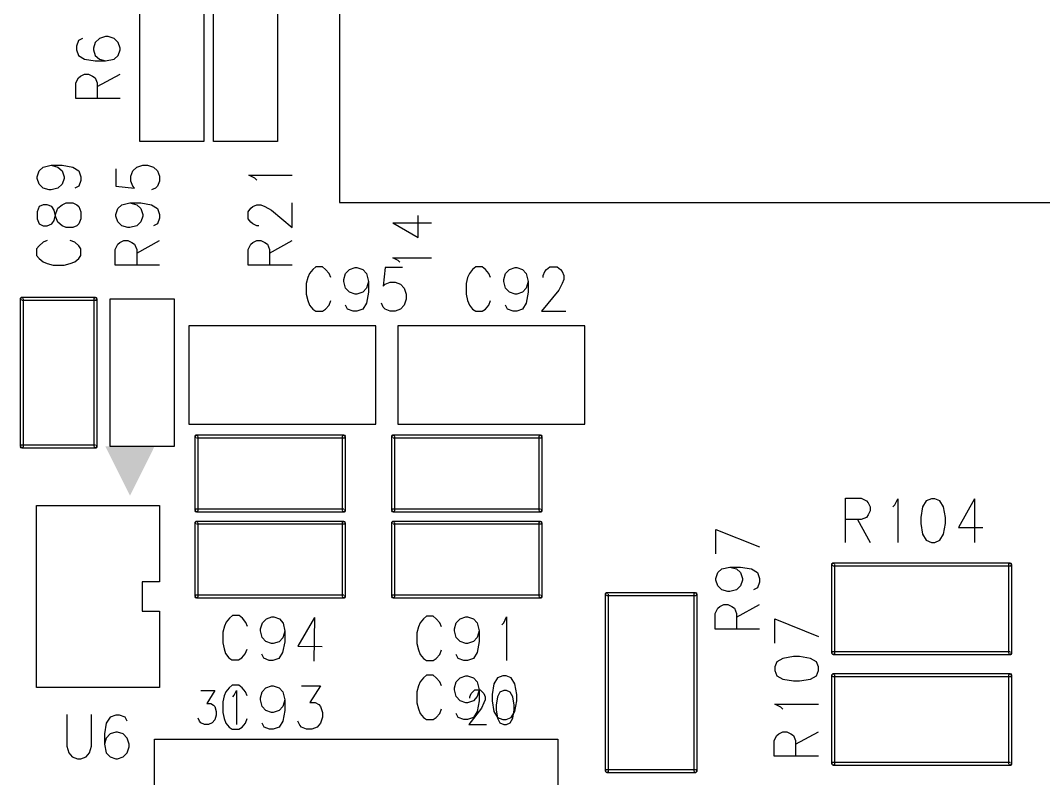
# Model space of a CAD drawing. Extents: x 295 to 953, y 10 to 290.
# Drawn here: x 709.32 to 750.93, y 119.1 to 149.91 of the extents above; entities that cross this region are included whole.
import ezdxf

# ---------------------------------------------------------------- set-up
doc = ezdxf.new("R2010")
doc.units = 0
doc.header["$LTSCALE"] = 5
doc.header["$MEASUREMENT"] = 0
doc.layers.add('13_C-SILK_GBR', color=7, linetype='CONTINUOUS')

msp = doc.modelspace()

# ---------------------------------------------------------------- linework, layer by layer
at = {"layer": '13_C-SILK_GBR', "color": 7}
for p, q in [((722.298, 153.48), (722.298, 142.52)), ((714.178, 145), (714.178, 151)), ((716.778, 151), (716.778, 145)), ((717.178, 145), (717.178, 151)), ((719.778, 151), (719.778, 145)), ((711.688, 149.104), (711.606, 148.874)), ((711.85, 149.182), (711.688, 149.104)), ((712.368, 149.024), (712.288, 148.794)), ((712.532, 149.182), (712.368, 149.024)), ((712.778, 149.262), (712.532, 149.182)), ((712.888, 149.262), (712.778, 149.262)), ((713.132, 149.182), (712.888, 149.262)), ((713.296, 149.024), (713.132, 149.182)), ((713.378, 148.794), (713.296, 149.024)), ((711.606, 148.874), (711.606, 148.726)), ((711.606, 148.726), (711.688, 148.496)), ((712.288, 148.794), (712.288, 148.726)), ((712.288, 148.726), (712.368, 148.496)), ((713.296, 148.496), (713.378, 148.726)), ((713.378, 148.726), (713.378, 148.794)), ((711.688, 148.496), (711.932, 148.338)), ((711.932, 148.338), (712.368, 148.268)), ((712.368, 148.496), (712.532, 148.338)), ((712.368, 148.268), (712.778, 148.268)), ((712.532, 148.338), (712.778, 148.268)), ((712.778, 148.268), (713.132, 148.338)), ((713.132, 148.338), (713.296, 148.496)), ((711.768, 147.652), (711.932, 147.732)), ((711.932, 147.732), (712.096, 147.732)), ((712.096, 147.732), (712.26, 147.652)), ((712.45, 147.226), (713.378, 147.732)), ((711.578, 147.374), (711.688, 147.584)), ((711.578, 146.738), (711.578, 147.374)), ((711.688, 147.584), (711.768, 147.652)), ((712.26, 147.652), (712.368, 147.584)), ((712.368, 147.584), (712.45, 147.374)), ((712.45, 147.374), (712.45, 146.738)), ((713.378, 146.738), (711.578, 146.738)), ((716.778, 145), (714.178, 145)), ((719.778, 145), (717.178, 145)), ((710.25, 143.948), (710.578, 144.028)), ((710.578, 144.028), (710.85, 143.948)), ((710.578, 144.028), (711.014, 144.028)), ((711.014, 144.028), (711.45, 143.948)), ((714.05, 143.948), (714.296, 144.028)), ((714.296, 144.028), (714.488, 144.028)), ((714.488, 144.028), (714.732, 143.948)), ((710.006, 143.56), (710.088, 143.798)), ((710.006, 143.49), (710.006, 143.56)), ((710.088, 143.798), (710.25, 143.948)), ((710.85, 143.948), (711.014, 143.798)), ((711.014, 143.798), (711.096, 143.56)), ((711.096, 143.56), (711.096, 143.49)), ((711.45, 143.948), (711.696, 143.798)), ((711.696, 143.798), (711.778, 143.56)), ((711.778, 143.56), (711.778, 143.41)), ((713.206, 143.878), (713.206, 143.172)), ((713.806, 143.59), (713.888, 143.808)), ((713.806, 143.38), (713.806, 143.59)), ((713.888, 143.808), (714.05, 143.948)), ((714.732, 143.948), (714.896, 143.808)), ((714.896, 143.808), (714.978, 143.59)), ((714.978, 143.59), (714.978, 143.38)), ((718.85, 143.5), (718.606, 143.62)), ((718.606, 143.62), (720.378, 143.62)), ((710.088, 143.262), (710.006, 143.49)), ((710.25, 143.102), (710.088, 143.262)), ((711.014, 143.262), (710.85, 143.102)), ((711.096, 143.49), (711.014, 143.262)), ((711.696, 143.182), (711.532, 143.102)), ((711.778, 143.41), (711.696, 143.182)), ((713.206, 143.172), (713.968, 143.102)), ((713.888, 143.172), (713.806, 143.38)), ((713.968, 143.102), (713.888, 143.172)), ((714.896, 143.172), (714.814, 143.102)), ((714.978, 143.38), (714.896, 143.172)), ((718.932, 143.42), (718.85, 143.5)), ((710.496, 143.032), (710.25, 143.102)), ((710.578, 143.032), (710.496, 143.032)), ((710.85, 143.102), (710.578, 143.032)), ((714.814, 143.102), (714.65, 143.032)), ((710.088, 142.348), (710.006, 142.14)), ((710.25, 142.418), (710.088, 142.348)), ((710.414, 142.418), (710.25, 142.418)), ((710.606, 142.348), (710.414, 142.418)), ((710.688, 142.208), (710.606, 142.348)), ((710.85, 142.278), (711.014, 142.418)), ((711.014, 142.418), (711.178, 142.498)), ((711.178, 142.498), (711.45, 142.498)), ((711.45, 142.498), (711.614, 142.418)), ((711.614, 142.418), (711.696, 142.348)), ((711.696, 142.348), (711.778, 142.14)), ((713.288, 142.268), (713.45, 142.418)), ((713.45, 142.418), (713.778, 142.498)), ((713.778, 142.498), (714.05, 142.418)), ((713.778, 142.498), (714.214, 142.498)), ((714.05, 142.418), (714.214, 142.268)), ((714.214, 142.498), (714.65, 142.418)), ((714.65, 142.418), (714.896, 142.268)), ((718.688, 142.278), (718.768, 142.348)), ((718.768, 142.348), (718.932, 142.418)), ((718.932, 142.418), (719.096, 142.418)), ((719.096, 142.418), (719.26, 142.348)), ((719.26, 142.348), (719.532, 142.208)), ((720.378, 141.502), (720.378, 142.498)), ((722.298, 142.52), (758.658, 142.52)), ((710.006, 142.14), (710.006, 141.85)), ((710.768, 141.92), (710.688, 142.208)), ((710.688, 141.782), (710.768, 142.07)), ((710.768, 142.07), (710.85, 142.278)), ((710.85, 141.712), (710.768, 141.92)), ((711.778, 142.14), (711.778, 141.85)), ((713.206, 142.03), (713.288, 142.268)), ((713.206, 141.96), (713.206, 142.03)), ((713.288, 141.732), (713.206, 141.96)), ((714.214, 142.268), (714.296, 142.03)), ((714.296, 141.96), (714.214, 141.732)), ((714.296, 142.03), (714.296, 141.96)), ((714.896, 142.268), (714.978, 142.03)), ((714.978, 142.03), (714.978, 141.88)), ((718.578, 142.14), (718.688, 142.278)), ((718.578, 141.85), (718.578, 142.14)), ((719.532, 142.208), (720.378, 141.502)), ((725.504, 141.098), (725.504, 141.982)), ((710.006, 141.85), (710.088, 141.642)), ((710.088, 141.642), (710.25, 141.572)), ((710.25, 141.572), (710.414, 141.572)), ((710.414, 141.572), (710.606, 141.642)), ((710.606, 141.642), (710.688, 141.782)), ((711.014, 141.572), (710.85, 141.712)), ((711.178, 141.502), (711.014, 141.572)), ((711.45, 141.502), (711.178, 141.502)), ((711.614, 141.572), (711.45, 141.502)), ((711.696, 141.642), (711.614, 141.572)), ((711.778, 141.85), (711.696, 141.642)), ((713.45, 141.572), (713.288, 141.732)), ((713.696, 141.502), (713.45, 141.572)), ((713.778, 141.502), (713.696, 141.502)), ((714.05, 141.572), (713.778, 141.502)), ((714.214, 141.732), (714.05, 141.572)), ((714.896, 141.652), (714.732, 141.572)), ((714.978, 141.88), (714.896, 141.652)), ((718.688, 141.712), (718.578, 141.85)), ((718.768, 141.642), (718.688, 141.712)), ((718.932, 141.572), (718.768, 141.642)), ((719.014, 141.572), (718.932, 141.572)), ((724.462, 141.682), (725.504, 141.098)), ((724.462, 141.682), (726.038, 141.682)), ((710.088, 140.758), (709.978, 140.63)), ((710.25, 140.898), (710.088, 140.758)), ((710.414, 140.968), (710.25, 140.898)), ((711.532, 140.898), (711.342, 140.968)), ((711.696, 140.758), (711.532, 140.898)), ((711.778, 140.63), (711.696, 140.758)), ((713.178, 140.61), (713.288, 140.818)), ((713.288, 140.818), (713.368, 140.888)), ((713.368, 140.888), (713.532, 140.968)), ((713.532, 140.968), (713.696, 140.968)), ((713.696, 140.968), (713.86, 140.888)), ((713.86, 140.888), (713.968, 140.818)), ((713.968, 140.818), (714.05, 140.61)), ((714.05, 140.46), (714.978, 140.968)), ((718.578, 140.61), (718.688, 140.818)), ((718.688, 140.818), (718.768, 140.888)), ((718.768, 140.888), (718.932, 140.968)), ((718.932, 140.968), (719.096, 140.968)), ((719.096, 140.968), (719.26, 140.888)), ((719.26, 140.888), (719.368, 140.818)), ((719.368, 140.818), (719.45, 140.61)), ((719.45, 140.46), (720.378, 140.968)), ((709.978, 140.63), (709.978, 140.36)), ((709.978, 140.36), (710.088, 140.232)), ((710.088, 140.232), (710.25, 140.102)), ((711.532, 140.102), (711.696, 140.232)), ((711.696, 140.232), (711.778, 140.36)), ((711.778, 140.36), (711.778, 140.63)), ((713.178, 139.972), (713.178, 140.61)), ((714.05, 140.61), (714.05, 139.972)), ((718.578, 139.972), (718.578, 140.61)), ((719.45, 140.61), (719.45, 139.972)), ((724.68, 140.154), (724.462, 140.26)), ((724.462, 140.26), (726.038, 140.26)), ((710.25, 140.102), (710.414, 140.032)), ((710.414, 140.032), (710.66, 139.972)), ((710.66, 139.972), (711.096, 139.972)), ((711.096, 139.972), (711.342, 140.032)), ((711.342, 140.032), (711.532, 140.102)), ((714.978, 139.972), (713.178, 139.972)), ((720.378, 139.972), (718.578, 139.972)), ((721.338, 139.9), (721.21, 139.79)), ((721.608, 139.9), (721.338, 139.9)), ((721.736, 139.79), (721.608, 139.9)), ((722.71, 139.79), (722.938, 139.872)), ((722.938, 139.872), (723.008, 139.872)), ((723.008, 139.872), (723.246, 139.79)), ((724.15, 139.872), (724.08, 139.11)), ((724.856, 139.872), (724.15, 139.872)), ((724.754, 140.082), (724.68, 140.154)), ((727.838, 139.9), (727.71, 139.79)), ((728.108, 139.9), (727.838, 139.9)), ((728.236, 139.79), (728.108, 139.9)), ((729.21, 139.79), (729.438, 139.872)), ((729.438, 139.872), (729.508, 139.872)), ((729.508, 139.872), (729.746, 139.79)), ((730.72, 139.79), (730.858, 139.9)), ((730.858, 139.9), (731.148, 139.9)), ((731.148, 139.9), (731.286, 139.79)), ((721.01, 139.464), (720.95, 139.218)), ((721.08, 139.628), (721.01, 139.464)), ((721.21, 139.79), (721.08, 139.628)), ((721.876, 139.628), (721.736, 139.79)), ((721.946, 139.464), (721.876, 139.628)), ((722.48, 139.382), (722.55, 139.628)), ((722.55, 139.628), (722.71, 139.79)), ((723.246, 139.79), (723.396, 139.628)), ((723.396, 139.628), (723.476, 139.3)), ((727.51, 139.464), (727.45, 139.218)), ((727.58, 139.628), (727.51, 139.464)), ((727.71, 139.79), (727.58, 139.628)), ((728.376, 139.628), (728.236, 139.79)), ((728.446, 139.464), (728.376, 139.628)), ((728.98, 139.382), (729.05, 139.628)), ((729.05, 139.628), (729.21, 139.79)), ((729.746, 139.79), (729.896, 139.628)), ((729.896, 139.628), (729.976, 139.3)), ((730.58, 139.546), (730.65, 139.71)), ((730.58, 139.464), (730.58, 139.546)), ((730.65, 139.71), (730.72, 139.79)), ((731.286, 139.79), (731.356, 139.71)), ((731.356, 139.71), (731.426, 139.546)), ((731.426, 139.546), (731.426, 139.382)), ((720.95, 139.218), (720.95, 138.782)), ((722.48, 139.3), (722.48, 139.382)), ((722.55, 139.028), (722.48, 139.3)), ((722.71, 138.864), (722.55, 139.028)), ((723.396, 139.028), (723.246, 138.864)), ((723.476, 139.3), (723.396, 139.028)), ((723.476, 139.3), (723.476, 138.864)), ((724.08, 139.11), (724.15, 139.19)), ((724.15, 139.19), (724.358, 139.272)), ((724.358, 139.272), (724.568, 139.272)), ((724.568, 139.272), (724.786, 139.19)), ((724.786, 139.19), (724.926, 139.028)), ((724.926, 139.028), (725.006, 138.782)), ((727.45, 139.218), (727.45, 138.782)), ((728.98, 139.3), (728.98, 139.382)), ((729.05, 139.028), (728.98, 139.3)), ((729.21, 138.864), (729.05, 139.028)), ((729.896, 139.028), (729.746, 138.864)), ((729.976, 139.3), (729.896, 139.028)), ((729.976, 139.3), (729.976, 138.864)), ((731.356, 139.218), (731.216, 138.946)), ((731.426, 139.382), (731.356, 139.218)), ((709.324, 138.62), (709.358, 138.654)), ((709.358, 138.654), (709.324, 138.62)), ((709.324, 138.6), (709.324, 138.62)), ((709.324, 138.62), (709.324, 138.58)), ((709.324, 132.6), (709.324, 138.6)), ((709.324, 138.58), (709.358, 138.546)), ((709.358, 138.654), (709.398, 138.654)), ((709.378, 138.654), (709.358, 138.654)), ((712.378, 138.654), (709.378, 138.654)), ((709.398, 138.654), (709.432, 138.62)), ((709.432, 138.6), (709.432, 132.6)), ((712.324, 138.62), (712.358, 138.654)), ((712.324, 138.6), (712.324, 138.62)), ((712.324, 132.6), (712.324, 138.6)), ((712.358, 138.654), (712.398, 138.654)), ((712.432, 138.62), (712.398, 138.654)), ((712.398, 138.654), (712.432, 138.62)), ((712.398, 138.546), (712.432, 138.58)), ((712.432, 138.58), (712.432, 138.62)), ((712.432, 138.6), (712.432, 132.6)), ((712.978, 132.6), (712.978, 138.6)), ((712.978, 138.6), (715.578, 138.6)), ((715.578, 138.6), (715.578, 132.6)), ((720.95, 138.782), (721.01, 138.536)), ((722.938, 138.782), (722.71, 138.864)), ((723.008, 138.782), (722.938, 138.782)), ((723.246, 138.864), (723.008, 138.782)), ((723.476, 138.864), (723.396, 138.428)), ((725.006, 138.59), (724.926, 138.346)), ((725.006, 138.782), (725.006, 138.59)), ((727.45, 138.782), (727.51, 138.536)), ((729.438, 138.782), (729.21, 138.864)), ((729.508, 138.782), (729.438, 138.782)), ((729.746, 138.864), (729.508, 138.782)), ((729.976, 138.864), (729.896, 138.428)), ((731.216, 138.946), (730.51, 138.1)), ((709.378, 138.546), (712.378, 138.546)), ((712.378, 138.546), (712.398, 138.546)), ((721.01, 138.536), (721.08, 138.346)), ((721.08, 138.346), (721.21, 138.182)), ((721.21, 138.182), (721.338, 138.1)), ((721.608, 138.1), (721.736, 138.182)), ((721.736, 138.182), (721.876, 138.346)), ((721.876, 138.346), (721.946, 138.536)), ((722.63, 138.182), (722.55, 138.346)), ((722.858, 138.1), (722.63, 138.182)), ((723.246, 138.182), (723.008, 138.1)), ((723.396, 138.428), (723.246, 138.182)), ((724.08, 138.264), (724.01, 138.428)), ((724.15, 138.182), (724.08, 138.264)), ((724.358, 138.1), (724.15, 138.182)), ((724.786, 138.182), (724.568, 138.1)), ((724.926, 138.346), (724.786, 138.182)), ((727.51, 138.536), (727.58, 138.346)), ((727.58, 138.346), (727.71, 138.182)), ((727.71, 138.182), (727.838, 138.1)), ((728.108, 138.1), (728.236, 138.182)), ((728.236, 138.182), (728.376, 138.346)), ((728.376, 138.346), (728.446, 138.536)), ((729.13, 138.182), (729.05, 138.346)), ((729.358, 138.1), (729.13, 138.182)), ((729.746, 138.182), (729.508, 138.1)), ((729.896, 138.428), (729.746, 138.182)), ((721.338, 138.1), (721.608, 138.1)), ((723.008, 138.1), (722.858, 138.1)), ((724.568, 138.1), (724.358, 138.1)), ((727.838, 138.1), (728.108, 138.1)), ((729.508, 138.1), (729.358, 138.1)), ((730.51, 138.1), (731.506, 138.1)), ((723.778, 137.5), (716.178, 137.5)), ((716.178, 137.5), (716.178, 133.5)), ((723.778, 133.5), (723.778, 137.5)), ((732.278, 137.5), (724.678, 137.5)), ((724.678, 137.5), (724.678, 133.5)), ((732.278, 133.5), (732.278, 137.5)), ((716.178, 133.5), (723.778, 133.5)), ((724.678, 133.5), (732.278, 133.5)), ((716.458, 133.054), (716.424, 133.02)), ((716.424, 133.02), (716.458, 133.054)), ((716.424, 133.02), (716.424, 132.98)), ((716.424, 133), (716.424, 133.02)), ((716.424, 130), (716.424, 133)), ((716.424, 132.98), (716.458, 132.946)), ((716.478, 133.054), (716.458, 133.054)), ((716.458, 133.054), (716.498, 133.054)), ((722.478, 133.054), (716.478, 133.054)), ((716.478, 132.946), (722.478, 132.946)), ((716.498, 133.054), (716.532, 133.02)), ((716.532, 133), (716.532, 130)), ((722.424, 133.02), (722.458, 133.054)), ((722.424, 133), (722.424, 133.02)), ((722.424, 130), (722.424, 133)), ((722.458, 133.054), (722.498, 133.054)), ((722.478, 132.946), (722.498, 132.946)), ((722.532, 133.02), (722.498, 133.054)), ((722.498, 133.054), (722.532, 133.02)), ((722.498, 132.946), (722.532, 132.98)), ((722.532, 132.98), (722.532, 133.02)), ((722.532, 133), (722.532, 130)), ((724.458, 133.054), (724.424, 133.02)), ((724.424, 133.02), (724.458, 133.054)), ((724.424, 133.02), (724.424, 132.98)), ((724.424, 133), (724.424, 133.02)), ((724.424, 130), (724.424, 133)), ((724.424, 132.98), (724.458, 132.946)), ((724.478, 133.054), (724.458, 133.054)), ((724.458, 133.054), (724.498, 133.054)), ((730.478, 133.054), (724.478, 133.054)), ((724.478, 132.946), (730.478, 132.946)), ((724.498, 133.054), (724.532, 133.02)), ((724.532, 133), (724.532, 130)), ((730.424, 133.02), (730.458, 133.054)), ((730.424, 133), (730.424, 133.02)), ((730.424, 130), (730.424, 133)), ((730.458, 133.054), (730.498, 133.054)), ((730.478, 132.946), (730.498, 132.946)), ((730.532, 133.02), (730.498, 133.054)), ((730.498, 133.054), (730.532, 133.02)), ((730.498, 132.946), (730.532, 132.98)), ((730.532, 132.98), (730.532, 133.02)), ((730.532, 133), (730.532, 130)), ((709.358, 132.654), (709.324, 132.62)), ((709.324, 132.62), (709.324, 132.58)), ((709.358, 132.546), (709.324, 132.58)), ((709.324, 132.58), (709.358, 132.546)), ((709.378, 132.654), (709.358, 132.654)), ((709.398, 132.546), (709.358, 132.546)), ((712.378, 132.654), (709.378, 132.654)), ((709.378, 132.546), (712.378, 132.546)), ((709.432, 132.58), (709.398, 132.546)), ((709.432, 132.6), (709.432, 132.58)), ((712.358, 132.546), (712.324, 132.58)), ((712.398, 132.546), (712.358, 132.546)), ((712.378, 132.546), (712.398, 132.546)), ((712.432, 132.62), (712.398, 132.654)), ((712.432, 132.58), (712.398, 132.546)), ((712.398, 132.546), (712.432, 132.58)), ((712.432, 132.58), (712.432, 132.62)), ((712.432, 132.6), (712.432, 132.58)), ((715.578, 132.6), (712.978, 132.6)), ((742.886, 128.7), (742.886, 130.5)), ((742.886, 130.5), (743.522, 130.5)), ((743.522, 130.5), (743.732, 130.39)), ((743.732, 130.39), (743.8, 130.31)), ((743.8, 130.31), (743.88, 130.146)), ((744.884, 130.228), (745.002, 130.472)), ((745.002, 130.472), (745.002, 128.7)), ((746.154, 130.39), (746.016, 130.146)), ((746.374, 130.472), (746.154, 130.39)), ((746.512, 130.472), (746.374, 130.472)), ((746.722, 130.39), (746.512, 130.472)), ((746.86, 130.146), (746.722, 130.39)), ((748.132, 130.472), (747.476, 129.3)), ((748.132, 130.472), (748.132, 128.7)), ((709.978, 130.2), (714.978, 130.2)), ((709.978, 122.8), (709.978, 130.2)), ((714.978, 130.2), (714.978, 127.1)), ((716.458, 130.054), (716.424, 130.02)), ((716.424, 130.02), (716.424, 129.98)), ((716.424, 129.98), (716.458, 129.946)), ((716.458, 129.946), (716.424, 129.98)), ((716.478, 130.054), (716.458, 130.054)), ((716.498, 129.946), (716.458, 129.946)), ((722.478, 130.054), (716.478, 130.054)), ((716.478, 129.946), (722.478, 129.946)), ((716.532, 129.98), (716.498, 129.946)), ((716.532, 130), (716.532, 129.98)), ((722.458, 129.946), (722.424, 129.98)), ((722.498, 129.946), (722.458, 129.946)), ((722.478, 129.946), (722.498, 129.946)), ((722.532, 130.02), (722.498, 130.054)), ((722.532, 129.98), (722.498, 129.946)), ((722.498, 129.946), (722.532, 129.98)), ((722.532, 129.98), (722.532, 130.02)), ((722.532, 130), (722.532, 129.98)), ((724.458, 130.054), (724.424, 130.02)), ((724.424, 130.02), (724.424, 129.98)), ((724.424, 129.98), (724.458, 129.946)), ((724.458, 129.946), (724.424, 129.98)), ((724.478, 130.054), (724.458, 130.054)), ((724.498, 129.946), (724.458, 129.946)), ((730.478, 130.054), (724.478, 130.054)), ((724.478, 129.946), (730.478, 129.946)), ((724.532, 129.98), (724.498, 129.946)), ((724.532, 130), (724.532, 129.98)), ((730.458, 129.946), (730.424, 129.98)), ((730.498, 129.946), (730.458, 129.946)), ((730.478, 129.946), (730.498, 129.946)), ((730.532, 130.02), (730.498, 130.054)), ((730.532, 129.98), (730.498, 129.946)), ((730.498, 129.946), (730.532, 129.98)), ((730.532, 129.98), (730.532, 130.02)), ((730.532, 130), (730.532, 129.98)), ((743.88, 129.982), (743.8, 129.818)), ((743.88, 130.146), (743.88, 129.982)), ((744.804, 130.146), (744.884, 130.228)), ((746.016, 130.146), (745.946, 129.71)), ((746.94, 129.71), (746.86, 130.146)), ((716.424, 129.52), (716.458, 129.554)), ((716.458, 129.554), (716.424, 129.52)), ((716.424, 129.5), (716.424, 129.52)), ((716.424, 129.52), (716.424, 129.48)), ((716.424, 126.5), (716.424, 129.5)), ((716.424, 129.48), (716.458, 129.446)), ((716.458, 129.554), (716.498, 129.554)), ((716.478, 129.554), (716.458, 129.554)), ((722.478, 129.554), (716.478, 129.554)), ((716.478, 129.446), (722.478, 129.446)), ((716.498, 129.554), (716.532, 129.52)), ((716.532, 129.5), (716.532, 126.5)), ((722.424, 129.52), (722.458, 129.554)), ((722.424, 129.5), (722.424, 129.52)), ((722.424, 126.5), (722.424, 129.5)), ((722.458, 129.554), (722.498, 129.554)), ((722.478, 129.446), (722.498, 129.446)), ((722.532, 129.52), (722.498, 129.554)), ((722.498, 129.554), (722.532, 129.52)), ((722.498, 129.446), (722.532, 129.48)), ((722.532, 129.48), (722.532, 129.52)), ((722.532, 129.5), (722.532, 126.5)), ((724.458, 129.554), (724.424, 129.52)), ((724.424, 129.52), (724.458, 129.554)), ((724.424, 129.52), (724.424, 129.48)), ((724.424, 129.5), (724.424, 129.52)), ((724.424, 126.5), (724.424, 129.5)), ((724.424, 129.48), (724.458, 129.446)), ((724.478, 129.554), (724.458, 129.554)), ((724.458, 129.554), (724.498, 129.554)), ((730.478, 129.554), (724.478, 129.554)), ((724.478, 129.446), (730.478, 129.446)), ((724.498, 129.554), (724.532, 129.52)), ((724.532, 129.5), (724.532, 126.5)), ((730.424, 129.52), (730.458, 129.554)), ((730.424, 129.5), (730.424, 129.52)), ((730.424, 126.5), (730.424, 129.5)), ((730.458, 129.554), (730.498, 129.554)), ((730.478, 129.446), (730.498, 129.446)), ((730.532, 129.52), (730.498, 129.554)), ((730.498, 129.554), (730.532, 129.52)), ((730.498, 129.446), (730.532, 129.48)), ((730.532, 129.48), (730.532, 129.52)), ((730.532, 129.5), (730.532, 126.5)), ((743.522, 129.628), (742.886, 129.628)), ((743.374, 129.628), (743.88, 128.7)), ((743.732, 129.71), (743.522, 129.628)), ((743.8, 129.818), (743.732, 129.71)), ((745.946, 129.71), (745.946, 129.464)), ((745.946, 129.464), (746.016, 129.028)), ((746.86, 129.028), (746.94, 129.464)), ((746.94, 129.464), (746.94, 129.71)), ((737.606, 128.232), (737.606, 129.228)), ((737.606, 129.228), (739.378, 128.512)), ((746.016, 129.028), (746.154, 128.782)), ((746.722, 128.782), (746.86, 129.028)), ((747.476, 129.3), (748.47, 129.3)), ((746.154, 128.782), (746.374, 128.7)), ((746.374, 128.7), (746.512, 128.7)), ((746.512, 128.7), (746.722, 128.782)), ((742.324, 127.82), (742.358, 127.854)), ((742.358, 127.854), (742.324, 127.82)), ((742.324, 127.8), (742.324, 127.82)), ((742.324, 127.82), (742.324, 127.78)), ((742.324, 124.2), (742.324, 127.8)), ((742.324, 127.78), (742.358, 127.746)), ((742.358, 127.854), (742.398, 127.854)), ((742.378, 127.854), (742.358, 127.854)), ((749.578, 127.854), (742.378, 127.854)), ((742.378, 127.746), (749.578, 127.746)), ((742.398, 127.854), (742.432, 127.82)), ((742.432, 127.8), (742.432, 124.2)), ((749.524, 127.82), (749.558, 127.854)), ((749.524, 127.8), (749.524, 127.82)), ((749.524, 124.2), (749.524, 127.8)), ((749.558, 127.854), (749.598, 127.854)), ((749.578, 127.746), (749.598, 127.746)), ((749.632, 127.82), (749.598, 127.854)), ((749.598, 127.854), (749.632, 127.82)), ((749.598, 127.746), (749.632, 127.78)), ((749.632, 127.78), (749.632, 127.82)), ((749.632, 127.8), (749.632, 124.2)), ((737.606, 127.23), (737.688, 127.468)), ((737.688, 127.468), (737.85, 127.618)), ((737.85, 127.618), (738.178, 127.698)), ((738.178, 127.698), (738.45, 127.618)), ((738.178, 127.698), (738.614, 127.698)), ((738.45, 127.618), (738.614, 127.468)), ((738.614, 127.698), (739.05, 127.618)), ((738.614, 127.468), (738.696, 127.23)), ((739.05, 127.618), (739.296, 127.468)), ((739.296, 127.468), (739.378, 127.23)), ((714.978, 127.1), (714.278, 127.1)), ((714.278, 127.1), (714.278, 125.9)), ((737.606, 127.16), (737.606, 127.23)), ((737.688, 126.932), (737.606, 127.16)), ((737.85, 126.772), (737.688, 126.932)), ((738.614, 126.932), (738.45, 126.772)), ((738.696, 127.16), (738.614, 126.932)), ((738.696, 127.23), (738.696, 127.16)), ((739.378, 127.08), (739.296, 126.852)), ((739.378, 127.23), (739.378, 127.08)), ((716.458, 126.554), (716.424, 126.52)), ((716.424, 126.52), (716.424, 126.48)), ((716.478, 126.554), (716.458, 126.554)), ((722.478, 126.554), (716.478, 126.554)), ((716.532, 126.5), (716.532, 126.48)), ((722.532, 126.52), (722.498, 126.554)), ((722.532, 126.48), (722.532, 126.52)), ((722.532, 126.5), (722.532, 126.48)), ((724.458, 126.554), (724.424, 126.52)), ((724.424, 126.52), (724.424, 126.48)), ((724.478, 126.554), (724.458, 126.554)), ((730.478, 126.554), (724.478, 126.554)), ((724.532, 126.5), (724.532, 126.48)), ((730.532, 126.52), (730.498, 126.554)), ((730.532, 126.48), (730.532, 126.52)), ((730.532, 126.5), (730.532, 126.48)), ((733.158, 126.654), (733.124, 126.62)), ((733.124, 126.62), (733.158, 126.654)), ((733.124, 126.62), (733.124, 126.58)), ((733.124, 126.6), (733.124, 126.62)), ((733.124, 119.4), (733.124, 126.6)), ((733.124, 126.58), (733.158, 126.546)), ((733.178, 126.654), (733.158, 126.654)), ((733.158, 126.654), (733.198, 126.654)), ((736.778, 126.654), (733.178, 126.654)), ((733.178, 126.546), (736.778, 126.546)), ((733.198, 126.654), (733.232, 126.62)), ((733.232, 126.6), (733.232, 119.4)), ((736.724, 126.62), (736.758, 126.654)), ((736.724, 126.6), (736.724, 126.62)), ((736.724, 119.4), (736.724, 126.6)), ((736.758, 126.654), (736.798, 126.654)), ((736.778, 126.546), (736.798, 126.546)), ((736.832, 126.62), (736.798, 126.654)), ((736.798, 126.654), (736.832, 126.62)), ((736.798, 126.546), (736.832, 126.58)), ((736.832, 126.58), (736.832, 126.62)), ((736.832, 126.6), (736.832, 119.4)), ((738.096, 126.702), (737.85, 126.772)), ((738.178, 126.702), (738.096, 126.702)), ((738.45, 126.772), (738.178, 126.702)), ((739.296, 126.852), (739.132, 126.772)), ((716.424, 126.48), (716.458, 126.446)), ((716.458, 126.446), (716.424, 126.48)), ((716.498, 126.446), (716.458, 126.446)), ((716.478, 126.446), (722.478, 126.446)), ((716.532, 126.48), (716.498, 126.446)), ((722.458, 126.446), (722.424, 126.48)), ((722.498, 126.446), (722.458, 126.446)), ((722.478, 126.446), (722.498, 126.446)), ((722.498, 126.446), (722.532, 126.48)), ((722.532, 126.48), (722.498, 126.446)), ((724.424, 126.48), (724.458, 126.446)), ((724.458, 126.446), (724.424, 126.48)), ((724.498, 126.446), (724.458, 126.446)), ((724.478, 126.446), (730.478, 126.446)), ((724.532, 126.48), (724.498, 126.446)), ((730.458, 126.446), (730.424, 126.48)), ((730.498, 126.446), (730.458, 126.446)), ((730.478, 126.446), (730.498, 126.446)), ((730.532, 126.48), (730.498, 126.446)), ((730.498, 126.446), (730.532, 126.48)), ((737.688, 126.018), (737.768, 126.088)), ((737.768, 126.088), (737.932, 126.168)), ((737.932, 126.168), (738.096, 126.168)), ((738.096, 126.168), (738.26, 126.088)), ((738.26, 126.088), (738.368, 126.018)), ((738.45, 125.66), (739.378, 126.168)), ((714.278, 125.9), (714.978, 125.9)), ((714.978, 125.9), (714.978, 122.8)), ((717.954, 125.728), (717.824, 125.622)), ((718.224, 125.724), (717.954, 125.728)), ((718.35, 125.612), (718.224, 125.724)), ((719.324, 125.596), (719.554, 125.674)), ((719.554, 125.674), (719.624, 125.672)), ((719.624, 125.672), (719.86, 125.586)), ((725.838, 125.7), (725.71, 125.59)), ((726.108, 125.7), (725.838, 125.7)), ((726.236, 125.59), (726.108, 125.7)), ((727.21, 125.59), (727.438, 125.672)), ((727.438, 125.672), (727.508, 125.672)), ((727.508, 125.672), (727.746, 125.59)), ((728.978, 125.428), (729.098, 125.672)), ((729.098, 125.672), (729.098, 123.9)), ((737.578, 125.81), (737.688, 126.018)), ((737.578, 125.172), (737.578, 125.81)), ((738.368, 126.018), (738.45, 125.81)), ((738.45, 125.81), (738.45, 125.172)), ((717.618, 125.298), (717.554, 125.054)), ((717.692, 125.46), (717.618, 125.298)), ((717.824, 125.622), (717.692, 125.46)), ((718.486, 125.446), (718.35, 125.612)), ((718.554, 125.282), (718.486, 125.446)), ((719.088, 125.19), (719.162, 125.434)), ((719.162, 125.434), (719.324, 125.596)), ((719.86, 125.586), (720.006, 125.42)), ((720.006, 125.42), (720.08, 125.092)), ((721.282, 125.644), (720.606, 124.482)), ((721.282, 125.644), (721.252, 123.87)), ((725.51, 125.264), (725.45, 125.018)), ((725.58, 125.428), (725.51, 125.264)), ((725.71, 125.59), (725.58, 125.428)), ((726.376, 125.428), (726.236, 125.59)), ((726.446, 125.264), (726.376, 125.428)), ((726.98, 125.182), (727.05, 125.428)), ((727.05, 125.428), (727.21, 125.59)), ((727.746, 125.59), (727.896, 125.428)), ((727.896, 125.428), (727.976, 125.1)), ((728.898, 125.346), (728.978, 125.428)), ((740.006, 124.598), (740.006, 125.592)), ((740.006, 125.592), (741.778, 124.876)), ((717.554, 125.054), (717.548, 124.618)), ((719.086, 125.108), (719.088, 125.19)), ((719.15, 124.834), (719.086, 125.108)), ((719.308, 124.668), (719.15, 124.834)), ((720.08, 125.092), (719.996, 124.82)), ((720.08, 125.092), (720.072, 124.656)), ((725.45, 125.018), (725.45, 124.582)), ((726.98, 125.1), (726.98, 125.182)), ((727.05, 124.828), (726.98, 125.1)), ((727.976, 125.1), (727.896, 124.828)), ((727.976, 125.1), (727.976, 124.664)), ((739.378, 125.172), (737.578, 125.172)), ((717.548, 124.618), (717.602, 124.37)), ((719.534, 124.582), (719.308, 124.668)), ((719.604, 124.582), (719.534, 124.582)), ((719.844, 124.658), (719.604, 124.582)), ((719.996, 124.82), (719.844, 124.658)), ((720.072, 124.656), (719.986, 124.22)), ((720.606, 124.482), (721.6, 124.464)), ((725.45, 124.582), (725.51, 124.336)), ((727.21, 124.664), (727.05, 124.828)), ((727.438, 124.582), (727.21, 124.664)), ((727.508, 124.582), (727.438, 124.582)), ((727.746, 124.664), (727.508, 124.582)), ((727.896, 124.828), (727.746, 124.664)), ((727.976, 124.664), (727.896, 124.228)), ((717.602, 124.37), (717.668, 124.178)), ((717.668, 124.178), (717.796, 124.012)), ((717.796, 124.012), (717.924, 123.928)), ((718.192, 123.924), (718.322, 124.004)), ((718.322, 124.004), (718.464, 124.164)), ((718.464, 124.164), (718.538, 124.354)), ((719.216, 123.988), (719.14, 124.154)), ((719.986, 124.22), (719.832, 123.978)), ((725.51, 124.336), (725.58, 124.146)), ((725.58, 124.146), (725.71, 123.982)), ((726.236, 123.982), (726.376, 124.146)), ((726.376, 124.146), (726.446, 124.336)), ((727.13, 123.982), (727.05, 124.146)), ((727.896, 124.228), (727.746, 123.982)), ((740.768, 124.062), (740.332, 123.982)), ((741.014, 124.062), (740.768, 124.062)), ((741.45, 123.982), (741.014, 124.062)), ((742.358, 124.254), (742.324, 124.22)), ((742.324, 124.22), (742.324, 124.18)), ((742.358, 124.146), (742.324, 124.18)), ((742.324, 124.18), (742.358, 124.146)), ((742.378, 124.254), (742.358, 124.254)), ((742.398, 124.146), (742.358, 124.146)), ((749.578, 124.254), (742.378, 124.254)), ((742.378, 124.146), (749.578, 124.146)), ((742.432, 124.18), (742.398, 124.146)), ((742.432, 124.2), (742.432, 124.18)), ((749.558, 124.146), (749.524, 124.18)), ((749.598, 124.146), (749.558, 124.146)), ((749.578, 124.146), (749.598, 124.146)), ((749.632, 124.22), (749.598, 124.254)), ((749.632, 124.18), (749.598, 124.146)), ((749.598, 124.146), (749.632, 124.18)), ((749.632, 124.18), (749.632, 124.22)), ((749.632, 124.2), (749.632, 124.18)), ((717.924, 123.928), (718.192, 123.924)), ((719.442, 123.902), (719.216, 123.988)), ((719.592, 123.9), (719.442, 123.902)), ((719.832, 123.978), (719.592, 123.9)), ((725.71, 123.982), (725.838, 123.9)), ((725.838, 123.9), (726.108, 123.9)), ((726.108, 123.9), (726.236, 123.982)), ((727.358, 123.9), (727.13, 123.982)), ((727.508, 123.9), (727.358, 123.9)), ((727.746, 123.982), (727.508, 123.9)), ((740.088, 123.844), (740.006, 123.634)), ((740.006, 123.634), (740.006, 123.496)), ((740.332, 123.982), (740.088, 123.844)), ((741.696, 123.844), (741.45, 123.982)), ((741.778, 123.634), (741.696, 123.844)), ((741.778, 123.496), (741.778, 123.634)), ((725.71, 123.19), (725.58, 123.028)), ((725.838, 123.3), (725.71, 123.19)), ((726.108, 123.3), (725.838, 123.3)), ((726.236, 123.19), (726.108, 123.3)), ((726.376, 123.028), (726.236, 123.19)), ((727.05, 123.028), (727.21, 123.19)), ((727.21, 123.19), (727.438, 123.272)), ((727.438, 123.272), (727.508, 123.272)), ((727.508, 123.272), (727.746, 123.19)), ((727.746, 123.19), (727.896, 123.028)), ((728.72, 123.19), (728.58, 122.946)), ((728.938, 123.272), (728.72, 123.19)), ((729.078, 123.272), (728.938, 123.272)), ((729.286, 123.19), (729.078, 123.272)), ((729.426, 122.946), (729.286, 123.19)), ((740.006, 123.496), (740.088, 123.276)), ((740.088, 123.276), (740.332, 123.138)), ((741.45, 123.138), (741.696, 123.276)), ((741.696, 123.276), (741.778, 123.496)), ((742.324, 123.32), (742.358, 123.354)), ((742.358, 123.354), (742.324, 123.32)), ((742.324, 123.3), (742.324, 123.32)), ((742.324, 123.32), (742.324, 123.28)), ((742.324, 119.7), (742.324, 123.3)), ((742.324, 123.28), (742.358, 123.246)), ((742.358, 123.354), (742.398, 123.354)), ((742.378, 123.354), (742.358, 123.354)), ((749.578, 123.354), (742.378, 123.354)), ((742.378, 123.246), (749.578, 123.246)), ((742.398, 123.354), (742.432, 123.32)), ((742.432, 123.3), (742.432, 119.7)), ((749.524, 123.32), (749.558, 123.354)), ((749.524, 123.3), (749.524, 123.32)), ((749.524, 119.7), (749.524, 123.3)), ((749.558, 123.354), (749.598, 123.354)), ((749.578, 123.246), (749.598, 123.246)), ((749.632, 123.32), (749.598, 123.354)), ((749.598, 123.354), (749.632, 123.32)), ((749.598, 123.246), (749.632, 123.28)), ((749.632, 123.28), (749.632, 123.32)), ((749.632, 123.3), (749.632, 119.7)), ((714.978, 122.8), (709.978, 122.8)), ((717.81, 122.79), (717.68, 122.628)), ((717.938, 122.9), (717.81, 122.79)), ((718.208, 122.9), (717.938, 122.9)), ((718.336, 122.79), (718.208, 122.9)), ((718.476, 122.628), (718.336, 122.79)), ((719.15, 122.628), (719.31, 122.79)), ((719.31, 122.79), (719.538, 122.872)), ((719.538, 122.872), (719.608, 122.872)), ((719.608, 122.872), (719.846, 122.79)), ((719.846, 122.79), (719.996, 122.628)), ((720.75, 122.872), (721.526, 122.872)), ((721.526, 122.872), (721.098, 122.19)), ((725.51, 122.864), (725.45, 122.618)), ((725.58, 123.028), (725.51, 122.864)), ((726.446, 122.864), (726.376, 123.028)), ((726.98, 122.782), (727.05, 123.028)), ((726.98, 122.7), (726.98, 122.782)), ((727.896, 123.028), (727.976, 122.7)), ((728.58, 122.946), (728.51, 122.51)), ((729.506, 122.51), (729.426, 122.946)), ((740.332, 123.138), (740.768, 123.068)), ((740.768, 123.068), (741.014, 123.068)), ((741.014, 123.068), (741.45, 123.138)), ((716.656, 122.678), (717.224, 122.678)), ((717.224, 122.678), (716.91, 122.148)), ((717.61, 122.464), (717.55, 122.218)), ((717.68, 122.628), (717.61, 122.464)), ((717.958, 122.424), (718.016, 122.488)), ((718.016, 122.488), (718.104, 122.678)), ((718.104, 122.678), (718.104, 121.3)), ((718.546, 122.464), (718.476, 122.628)), ((719.08, 122.382), (719.15, 122.628)), ((719.08, 122.3), (719.08, 122.382)), ((719.996, 122.628), (720.076, 122.3)), ((725.45, 122.618), (725.45, 122.182)), ((727.05, 122.428), (726.98, 122.7)), ((727.21, 122.264), (727.05, 122.428)), ((727.604, 122.424), (727.656, 122.552)), ((727.604, 122.36), (727.604, 122.424)), ((727.656, 122.552), (727.706, 122.616)), ((727.706, 122.616), (727.808, 122.7)), ((727.896, 122.428), (727.746, 122.264)), ((727.808, 122.7), (728.02, 122.7)), ((727.976, 122.7), (727.896, 122.428)), ((727.976, 122.7), (727.976, 122.264)), ((728.02, 122.7), (728.122, 122.616)), ((728.122, 122.616), (728.172, 122.552)), ((728.172, 122.552), (728.224, 122.424)), ((728.224, 122.424), (728.224, 122.296)), ((728.51, 122.51), (728.51, 122.264)), ((728.724, 122.424), (728.674, 122.084)), ((728.826, 122.616), (728.724, 122.424)), ((728.988, 122.678), (728.826, 122.616)), ((729.088, 122.678), (728.988, 122.678)), ((729.242, 122.616), (729.088, 122.678)), ((729.344, 122.424), (729.242, 122.616)), ((729.402, 122.084), (729.344, 122.424)), ((729.506, 122.264), (729.506, 122.51)), ((716.91, 122.148), (717.07, 122.148)), ((717.07, 122.148), (717.172, 122.084)), ((717.172, 122.084), (717.224, 122.022)), ((717.224, 122.022), (717.282, 121.83)), ((717.55, 122.218), (717.55, 121.782)), ((719.15, 122.028), (719.08, 122.3)), ((719.31, 121.864), (719.15, 122.028)), ((719.996, 122.028), (719.846, 121.864)), ((720.076, 122.3), (719.996, 122.028)), ((720.076, 122.3), (720.076, 121.864)), ((721.098, 122.19), (721.316, 122.19)), ((721.316, 122.19), (721.456, 122.11)), ((721.456, 122.11), (721.526, 122.028)), ((721.526, 122.028), (721.606, 121.782)), ((725.45, 122.182), (725.51, 121.936)), ((725.51, 121.936), (725.58, 121.746)), ((726.376, 121.746), (726.446, 121.936)), ((727.438, 122.182), (727.21, 122.264)), ((727.508, 122.182), (727.438, 122.182)), ((727.746, 122.264), (727.508, 122.182)), ((728.07, 121.958), (727.554, 121.3)), ((727.976, 122.264), (727.896, 121.828)), ((728.172, 122.17), (728.07, 121.958)), ((728.224, 122.296), (728.172, 122.17)), ((728.51, 122.264), (728.58, 121.828)), ((728.674, 122.084), (728.674, 121.894)), ((729.402, 121.894), (729.402, 122.084)), ((729.426, 121.828), (729.506, 122.264)), ((740.25, 122.006), (740.006, 122.124)), ((740.006, 122.124), (741.778, 122.124)), ((740.332, 121.926), (740.25, 122.006)), ((711.216, 121.7), (711.216, 120.418)), ((712.21, 120.418), (712.21, 121.7)), ((712.974, 121.59), (712.816, 121.346)), ((713.204, 121.672), (712.974, 121.59)), ((713.352, 121.672), (713.204, 121.672)), ((713.582, 121.59), (713.352, 121.672)), ((713.66, 121.428), (713.582, 121.59)), ((716.604, 121.428), (716.554, 121.554)), ((717.282, 121.682), (717.224, 121.49)), ((717.282, 121.83), (717.282, 121.682)), ((717.55, 121.782), (717.61, 121.536)), ((717.61, 121.536), (717.68, 121.346)), ((718.476, 121.346), (718.546, 121.536)), ((719.538, 121.782), (719.31, 121.864)), ((719.608, 121.782), (719.538, 121.782)), ((719.846, 121.864), (719.608, 121.782)), ((720.076, 121.864), (719.996, 121.428)), ((721.606, 121.59), (721.526, 121.346)), ((721.606, 121.782), (721.606, 121.59)), ((725.58, 121.746), (725.71, 121.582)), ((725.71, 121.582), (725.838, 121.5)), ((726.108, 121.5), (726.236, 121.582)), ((726.236, 121.582), (726.376, 121.746)), ((727.13, 121.582), (727.05, 121.746)), ((727.358, 121.5), (727.13, 121.582)), ((727.746, 121.582), (727.508, 121.5)), ((727.896, 121.828), (727.746, 121.582)), ((728.58, 121.828), (728.72, 121.582)), ((728.674, 121.894), (728.724, 121.554)), ((728.72, 121.582), (728.938, 121.5)), ((728.724, 121.554), (728.826, 121.364)), ((729.078, 121.5), (729.286, 121.582)), ((729.242, 121.364), (729.344, 121.554)), ((729.286, 121.582), (729.426, 121.828)), ((729.344, 121.554), (729.402, 121.894)), ((712.816, 121.346), (712.746, 120.91)), ((716.656, 121.364), (716.604, 121.428)), ((716.808, 121.3), (716.656, 121.364)), ((716.968, 121.3), (716.808, 121.3)), ((717.122, 121.364), (716.968, 121.3)), ((717.224, 121.49), (717.122, 121.364)), ((717.68, 121.346), (717.81, 121.182)), ((717.81, 121.182), (717.938, 121.1)), ((717.938, 121.1), (718.208, 121.1)), ((718.208, 121.1), (718.336, 121.182)), ((718.336, 121.182), (718.476, 121.346)), ((719.23, 121.182), (719.15, 121.346)), ((719.458, 121.1), (719.23, 121.182)), ((719.608, 121.1), (719.458, 121.1)), ((719.846, 121.182), (719.608, 121.1)), ((719.996, 121.428), (719.846, 121.182)), ((720.68, 121.264), (720.61, 121.428)), ((720.75, 121.182), (720.68, 121.264)), ((720.958, 121.1), (720.75, 121.182)), ((721.178, 121.1), (720.958, 121.1)), ((721.386, 121.182), (721.178, 121.1)), ((721.526, 121.346), (721.386, 121.182)), ((725.838, 121.5), (726.108, 121.5)), ((727.508, 121.5), (727.358, 121.5)), ((727.554, 121.3), (728.282, 121.3)), ((728.826, 121.364), (728.988, 121.3)), ((728.938, 121.5), (729.078, 121.5)), ((728.988, 121.3), (729.088, 121.3)), ((729.088, 121.3), (729.242, 121.364)), ((712.746, 120.91), (712.746, 120.5)), ((712.816, 120.746), (712.746, 120.5)), ((712.974, 120.91), (712.816, 120.746)), ((713.204, 120.99), (712.974, 120.91)), ((713.272, 120.99), (713.204, 120.99)), ((713.502, 120.91), (713.272, 120.99)), ((713.66, 120.746), (713.502, 120.91)), ((713.74, 120.5), (713.66, 120.746)), ((714.778, 108.3), (714.778, 120.7)), ((714.778, 120.7), (731.178, 120.7)), ((731.178, 120.7), (731.178, 108.3)), ((739.978, 120.644), (740.088, 120.854)), ((740.088, 120.854), (740.168, 120.922)), ((740.168, 120.922), (740.332, 121.002)), ((740.332, 121.002), (740.496, 121.002)), ((740.496, 121.002), (740.66, 120.922)), ((740.66, 120.922), (740.768, 120.854)), ((740.768, 120.854), (740.85, 120.644)), ((740.85, 120.496), (741.778, 121.002)), ((711.216, 120.418), (711.286, 120.146)), ((712.13, 120.146), (712.21, 120.418)), ((712.746, 120.5), (712.816, 120.146)), ((713.66, 120.146), (713.74, 120.39)), ((713.74, 120.39), (713.74, 120.5)), ((739.978, 120.008), (739.978, 120.644)), ((740.85, 120.644), (740.85, 120.008)), ((711.286, 120.146), (711.424, 119.982)), ((711.424, 119.982), (711.644, 119.9)), ((711.644, 119.9), (711.782, 119.9)), ((711.782, 119.9), (711.992, 119.982)), ((711.992, 119.982), (712.13, 120.146)), ((712.816, 120.146), (712.974, 119.982)), ((712.974, 119.982), (713.204, 119.9)), ((713.204, 119.9), (713.272, 119.9)), ((713.272, 119.9), (713.502, 119.982)), ((713.502, 119.982), (713.66, 120.146)), ((741.778, 120.008), (739.978, 120.008)), ((733.158, 119.454), (733.124, 119.42)), ((733.178, 119.454), (733.158, 119.454)), ((736.778, 119.454), (733.178, 119.454)), ((736.832, 119.42), (736.798, 119.454)), ((742.358, 119.754), (742.324, 119.72)), ((742.324, 119.72), (742.324, 119.68)), ((742.358, 119.646), (742.324, 119.68)), ((742.324, 119.68), (742.358, 119.646)), ((742.378, 119.754), (742.358, 119.754)), ((742.398, 119.646), (742.358, 119.646)), ((749.578, 119.754), (742.378, 119.754)), ((742.378, 119.646), (749.578, 119.646)), ((742.432, 119.68), (742.398, 119.646)), ((742.432, 119.7), (742.432, 119.68)), ((749.558, 119.646), (749.524, 119.68)), ((749.598, 119.646), (749.558, 119.646)), ((749.578, 119.646), (749.598, 119.646)), ((749.632, 119.72), (749.598, 119.754)), ((749.632, 119.68), (749.598, 119.646)), ((749.598, 119.646), (749.632, 119.68)), ((749.632, 119.68), (749.632, 119.72)), ((749.632, 119.7), (749.632, 119.68)), ((733.124, 119.42), (733.124, 119.38)), ((733.124, 119.38), (733.158, 119.346)), ((733.158, 119.346), (733.124, 119.38)), ((733.198, 119.346), (733.158, 119.346)), ((733.178, 119.346), (736.778, 119.346)), ((733.232, 119.38), (733.198, 119.346)), ((733.232, 119.4), (733.232, 119.38)), ((736.758, 119.346), (736.724, 119.38)), ((736.798, 119.346), (736.758, 119.346)), ((736.778, 119.346), (736.798, 119.346)), ((736.832, 119.38), (736.798, 119.346)), ((736.798, 119.346), (736.832, 119.38)), ((736.832, 119.38), (736.832, 119.42)), ((736.832, 119.4), (736.832, 119.38))]:
    msp.add_line(p, q, dxfattribs=at)
msp.add_solid([(713.778, 130.6), (712.778, 132.6), (713.778, 130.6), (714.777, 132.6)], dxfattribs=at)

doc.saveas('drawing.dxf')
